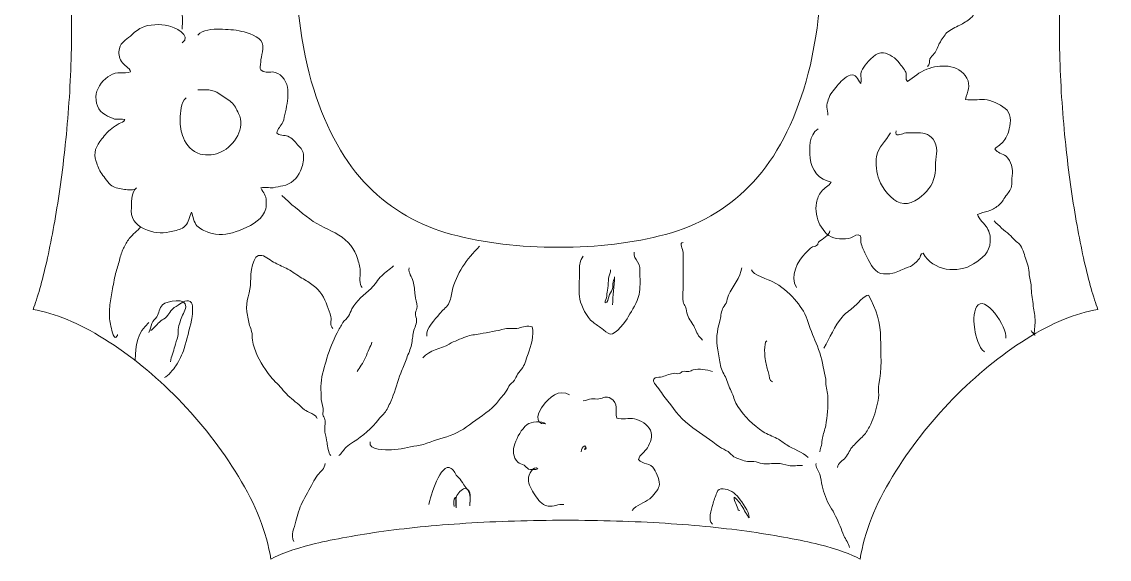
# Model space of a CAD drawing. Header units: millimetres. Extents: x 298.5 to 377.9, y -188.4 to -177.5.
# Drawn here: x 368.74 to 377.93, y -188.36 to -183.82 of the extents above; entities that cross this region are included whole.
import ezdxf

# ---------------------------------------------------------------- set-up
doc = ezdxf.new("R2010")
doc.units = ezdxf.units.MM
doc.header["$MEASUREMENT"] = 0
doc.layers.add('30', color=7, linetype='Continuous', lineweight=0)

msp = doc.modelspace()

# ---------------------------------------------------------------- linework, layer by layer
at = {"layer": '30', "color": 18, "lineweight": 13, "true_color": 0x000000}
for points, knots in [([(368.8367, -186.2503), (368.875, -186.1477), (368.9133, -186.0121), (368.9516, -185.8435), (368.9899, -185.675), (369.025, -185.4844), (369.0569, -185.2718), (369.0889, -185.0593), (369.1144, -184.8321), (369.1335, -184.5902), (369.1527, -184.3483), (369.1623, -184.1052), (369.1623, -183.8609), (369.1623, -183.553), (369.1261, -183.3173), (369.0537, -183.1536), (368.9814, -182.9899), (368.8771, -182.8811), (368.741, -182.8274), (368.8176, -182.803), (368.8835, -182.7468), (368.9388, -182.6588), (368.9942, -182.5709), (369.041, -182.4634), (369.0793, -182.3363), (369.1176, -182.2093), (369.1452, -182.0688), (369.1623, -181.9149), (369.1793, -181.7609), (369.1878, -181.6033), (369.1878, -181.4421), (369.1878, -181.0219), (369.1569, -180.6493), (369.0952, -180.3243), (369.0335, -179.9994), (368.9474, -179.766), (368.8367, -179.6243), (368.8367, -179.6243), (368.875, -179.6243), (368.875, -179.6243), (368.9942, -179.6243), (369.1261, -179.5877), (369.2708, -179.5144), (369.4155, -179.4411), (369.5601, -179.3446), (369.7048, -179.2249), (369.8495, -179.1051), (369.991, -178.9708), (370.1293, -178.8217), (370.2676, -178.6727), (370.391, -178.52), (370.4995, -178.3636), (370.608, -178.2073), (370.6974, -178.0546), (370.7676, -177.9055), (370.8378, -177.7565), (370.8772, -177.6258), (370.8857, -177.5134), (370.958, -177.5574), (371.0719, -177.6026), (371.2272, -177.649), (371.3825, -177.6954), (371.5676, -177.7394), (371.7825, -177.7809), (371.9974, -177.8225), (372.2368, -177.8554), (372.5006, -177.8799), (372.7644, -177.9043), (373.0432, -177.9165), (373.3368, -177.9165), (373.6304, -177.9165), (373.9091, -177.9043), (374.173, -177.8799), (374.4368, -177.8554), (374.6762, -177.8225), (374.8911, -177.7809), (375.106, -177.7394), (375.2911, -177.6954), (375.4464, -177.649), (375.6017, -177.6026), (375.7156, -177.5574), (375.7879, -177.5134), (375.7964, -177.6258), (375.8347, -177.7565), (375.9028, -177.9055), (375.9709, -178.0546), (376.0592, -178.2073), (376.1677, -178.3636), (376.2762, -178.52), (376.3996, -178.6727), (376.5379, -178.8217), (376.6762, -178.9708), (376.8177, -179.1051), (376.9624, -179.2249), (377.1071, -179.3446), (377.2518, -179.4411), (377.3964, -179.5144), (377.5411, -179.5877), (377.673, -179.6243), (377.7922, -179.6243), (377.7922, -179.6243), (377.8369, -179.6243), (377.8369, -179.6243), (377.7262, -179.766), (377.6401, -179.9994), (377.5784, -180.3243), (377.5167, -180.6493), (377.4858, -181.0219), (377.4858, -181.4421), (377.4858, -181.6033), (377.4943, -181.7609), (377.5113, -181.9149), (377.5284, -182.0688), (377.556, -182.2093), (377.5943, -182.3363), (377.6326, -182.4634), (377.6794, -182.5709), (377.7347, -182.6588), (377.7901, -182.7468), (377.856, -182.803), (377.9326, -182.8274), (377.7964, -182.8811), (377.6922, -182.9899), (377.6198, -183.1536), (377.5475, -183.3173), (377.5113, -183.553), (377.5113, -183.8609), (377.5113, -184.1052), (377.5209, -184.3483), (377.5401, -184.5902), (377.5592, -184.8321), (377.5847, -185.0593), (377.6167, -185.2718), (377.6486, -185.4844), (377.6837, -185.675), (377.722, -185.8435), (377.7603, -186.0121), (377.7986, -186.1477), (377.8369, -186.2503), (377.6496, -186.2797), (377.4475, -186.3627), (377.2305, -186.4996), (377.0135, -186.6364), (376.8071, -186.805), (376.6113, -187.0053), (376.4156, -187.2056), (376.2454, -187.4243), (376.1007, -187.6613), (375.956, -187.8983), (375.8645, -188.1316), (375.8262, -188.3613), (375.7539, -188.3173), (375.6379, -188.2758), (375.4783, -188.2367), (375.3187, -188.1976), (375.1294, -188.1622), (374.9102, -188.1304), (374.6911, -188.0986), (374.4475, -188.0742), (374.1794, -188.0571), (373.9113, -188.04), (373.6304, -188.0315), (373.3368, -188.0315), (373.0432, -188.0315), (372.7623, -188.04), (372.4942, -188.0571), (372.2261, -188.0742), (371.9815, -188.0986), (371.7602, -188.1304), (371.5389, -188.1622), (371.3495, -188.1976), (371.1921, -188.2367), (371.0346, -188.2758), (370.9197, -188.3173), (370.8474, -188.3613), (370.8091, -188.1316), (370.7176, -187.8983), (370.5729, -187.6613), (370.4282, -187.4243), (370.258, -187.2056), (370.0623, -187.0053), (369.8665, -186.805), (369.6591, -186.6364), (369.4399, -186.4996), (369.2208, -186.3627), (369.0197, -186.2797), (368.8367, -186.2503)], [0, 0, 0, 0, 1, 1, 1, 2, 2, 2, 3, 3, 3, 4, 4, 4, 5, 5, 5, 6, 6, 6, 7, 7, 7, 8, 8, 8, 9, 9, 9, 10, 10, 10, 11, 11, 11, 12, 12, 12, 13, 13, 13, 14, 14, 14, 15, 15, 15, 16, 16, 16, 17, 17, 17, 18, 18, 18, 19, 19, 19, 20, 20, 20, 21, 21, 21, 22, 22, 22, 23, 23, 23, 24, 24, 24, 25, 25, 25, 26, 26, 26, 27, 27, 27, 28, 28, 28, 29, 29, 29, 30, 30, 30, 31, 31, 31, 32, 32, 32, 33, 33, 33, 34, 34, 34, 35, 35, 35, 36, 36, 36, 37, 37, 37, 38, 38, 38, 39, 39, 39, 40, 40, 40, 41, 41, 41, 42, 42, 42, 43, 43, 43, 44, 44, 44, 45, 45, 45, 46, 46, 46, 47, 47, 47, 48, 48, 48, 49, 49, 49, 50, 50, 50, 51, 51, 51, 52, 52, 52, 53, 53, 53, 54, 54, 54, 55, 55, 55, 56, 56, 56, 57, 57, 57, 58, 58, 58, 59, 59, 59, 60, 60, 60, 61, 61, 61, 62, 62, 62, 62]), ([(370.097, -183.8799), (370.097, -183.8434), (370.1049, -183.7997), (370.0978, -183.7642), (370.0917, -183.7343), (370.0728, -183.7071), (370.0639, -183.6778), (370.0433, -183.6092), (370.0339, -183.5311), (370.0068, -183.4667), (369.9771, -183.396), (369.9191, -183.3245), (369.8572, -183.2777), (369.8288, -183.2563), (369.6425, -183.1504), (369.6836, -183.1192)], [0, 0, 0, 0, 1, 1, 1, 2, 2, 2, 3, 3, 3, 4, 4, 4, 5, 5, 5, 5]), ([(376.3974, -184.1941), (376.4212, -184.1748), (376.4069, -184.1569), (376.4167, -184.1316), (376.4241, -184.1123), (376.4418, -184.1022), (376.4538, -184.0864), (376.4743, -184.0597), (376.4822, -184.0246), (376.4998, -183.996), (376.5166, -183.9689), (376.5387, -183.9289), (376.561, -183.9089), (376.5922, -183.8809), (376.6347, -183.8625), (376.6702, -183.8454), (376.6969, -183.8326), (376.7369, -183.8065), (376.7599, -183.7875), (376.8007, -183.7537), (376.7855, -183.7247), (376.7933, -183.6806), (376.7988, -183.6496), (376.8112, -183.632), (376.8107, -183.5987), (376.8101, -183.5602), (376.8108, -183.5216), (376.8108, -183.483)], [0, 0, 0, 0, 1, 1, 1, 2, 2, 2, 3, 3, 3, 4, 4, 4, 5, 5, 5, 6, 6, 6, 7, 7, 7, 8, 8, 8, 9, 9, 9, 9]), ([(370.2293, -183.9295), (370.266, -183.8812), (370.3573, -183.8796), (370.4148, -183.8799), (370.4798, -183.8802), (370.5383, -183.8839), (370.6007, -183.8979), (370.6486, -183.9086), (370.7517, -183.9438), (370.7725, -183.9949), (370.7826, -184.0199), (370.7779, -184.0693), (370.7713, -184.0948), (370.7632, -184.126), (370.7604, -184.1451), (370.7589, -184.178), (370.7577, -184.2074), (370.7448, -184.2187), (370.7828, -184.2366), (370.8158, -184.2522), (370.8498, -184.2347), (370.8831, -184.2445), (370.943, -184.2622), (370.9882, -184.3323), (370.9903, -184.3921), (370.9926, -184.4599), (370.986, -184.5139), (370.9693, -184.5781), (370.9617, -184.6076), (370.9595, -184.6391), (370.9474, -184.6654), (370.9326, -184.6973), (370.9033, -184.7208), (370.8957, -184.7575), (370.9146, -184.7814), (370.9621, -184.7731), (370.9899, -184.785), (371.0293, -184.8019), (371.0447, -184.8256), (371.0726, -184.8561), (371.1047, -184.8912), (371.1216, -184.9052), (371.1225, -184.9548), (371.1233, -184.9999), (371.1159, -185.0356), (371.0976, -185.0774), (371.0705, -185.139), (371.0156, -185.1915), (370.9484, -185.2034), (370.9213, -185.2082), (370.8933, -185.2163), (370.8659, -185.22), (370.8325, -185.2244), (370.7948, -185.2103), (370.7625, -185.221), (370.7872, -185.2683), (370.8064, -185.2815), (370.8079, -185.3347), (370.8092, -185.3795), (370.8032, -185.4174), (370.7761, -185.4549), (370.7276, -185.5221), (370.6285, -185.5655), (370.5523, -185.591), (370.4724, -185.6177), (370.4021, -185.6284), (370.3196, -185.5978), (370.2877, -185.586), (370.2445, -185.5684), (370.2222, -185.5424), (370.196, -185.5117), (370.1871, -185.462), (370.176, -185.4261), (370.158, -185.4641), (370.1517, -185.5125), (370.1224, -185.543), (370.0917, -185.5749), (370.0579, -185.5768), (370.018, -185.5872), (369.9454, -185.6061), (369.874, -185.6069), (369.803, -185.579), (369.7248, -185.5481), (369.6657, -185.5026), (369.6671, -185.4142), (369.6678, -185.3685), (369.6647, -185.2429), (369.7108, -185.2219), (369.6909, -185.246), (369.6373, -185.2395), (369.6091, -185.2345), (369.5764, -185.2286), (369.5283, -185.2237), (369.5017, -185.2044), (369.4711, -185.1821), (369.4408, -185.1334), (369.4182, -185.1032), (369.3939, -185.0709), (369.3837, -185.0348), (369.3692, -184.9975), (369.342, -184.9272), (369.3705, -184.8629), (369.4186, -184.8068), (369.4485, -184.772), (369.4638, -184.745), (369.5013, -184.7197), (369.5236, -184.7046), (369.5401, -184.6905), (369.564, -184.6773), (369.583, -184.6669), (369.6015, -184.6658), (369.6127, -184.6435), (369.5854, -184.6333), (369.5542, -184.6466), (369.5258, -184.6393), (369.5019, -184.6332), (369.4705, -184.6156), (369.448, -184.6042), (369.3834, -184.5715), (369.3584, -184.4956), (369.3708, -184.4256), (369.3815, -184.3655), (369.4352, -184.3022), (369.487, -184.2698), (369.546, -184.2328), (369.601, -184.2587), (369.6615, -184.2412), (369.6513, -184.2019), (369.6039, -184.1874), (369.5836, -184.1534), (369.5617, -184.1167), (369.5573, -184.0814), (369.5671, -184.0416), (369.5814, -183.9841), (369.6182, -183.9771), (369.6594, -183.9376), (369.688, -183.9101), (369.7177, -183.8855), (369.7534, -183.8671), (369.8136, -183.8361), (369.9147, -183.836), (369.9804, -183.8501), (370.0253, -183.8598), (370.1852, -183.9315), (370.097, -183.9957)], [0, 0, 0, 0, 1, 1, 1, 2, 2, 2, 3, 3, 3, 4, 4, 4, 5, 5, 5, 6, 6, 6, 7, 7, 7, 8, 8, 8, 9, 9, 9, 10, 10, 10, 11, 11, 11, 12, 12, 12, 13, 13, 13, 14, 14, 14, 15, 15, 15, 16, 16, 16, 17, 17, 17, 18, 18, 18, 19, 19, 19, 20, 20, 20, 21, 21, 21, 22, 22, 22, 23, 23, 23, 24, 24, 24, 25, 25, 25, 26, 26, 26, 27, 27, 27, 28, 28, 28, 29, 29, 29, 30, 30, 30, 31, 31, 31, 32, 32, 32, 33, 33, 33, 34, 34, 34, 35, 35, 35, 36, 36, 36, 37, 37, 37, 38, 38, 38, 39, 39, 39, 40, 40, 40, 41, 41, 41, 42, 42, 42, 43, 43, 43, 44, 44, 44, 45, 45, 45, 46, 46, 46, 47, 47, 47, 48, 48, 48, 48]), ([(375.4713, -184.7233), (375.3901, -184.7769), (375.4, -184.8836), (375.4048, -184.9713), (375.4101, -185.0686), (375.485, -185.1543), (375.5824, -185.1726), (375.5617, -185.2046), (375.523, -185.2216), (375.5, -185.2524), (375.4769, -185.2834), (375.4662, -185.3095), (375.4585, -185.348), (375.4467, -185.4073), (375.4586, -185.4834), (375.4875, -185.5336), (375.5197, -185.5896), (375.5582, -185.642), (375.6282, -185.6499), (375.657, -185.6531), (375.7, -185.6538), (375.7282, -185.6499), (375.7539, -185.6463), (375.7879, -185.6151), (375.8111, -185.6181), (375.8456, -185.6227), (375.8309, -185.6573), (375.8343, -185.6815), (375.8393, -185.7174), (375.8561, -185.7497), (375.8723, -185.7815), (375.9009, -185.838), (375.9341, -185.9237), (376.0001, -185.944), (376.0303, -185.9533), (376.0725, -185.9494), (376.1033, -185.9432), (376.1441, -185.935), (376.1737, -185.9134), (376.2118, -185.9005), (376.2457, -185.889), (376.2618, -185.884), (376.29, -185.8582), (376.3057, -185.8439), (376.3157, -185.8369), (376.3275, -185.8194), (376.3383, -185.8033), (376.3342, -185.7773), (376.3602, -185.7742), (376.4414, -185.9251), (376.6537, -185.9482), (376.7866, -185.8643), (376.8607, -185.8174), (376.922, -185.7677), (376.9267, -185.6741), (376.9287, -185.6329), (376.9211, -185.597), (376.9004, -185.5604), (376.8805, -185.525), (376.8282, -185.4853), (376.8203, -185.446), (376.8464, -185.4317), (376.8815, -185.4285), (376.91, -185.418), (376.9432, -185.4057), (376.9648, -185.3925), (376.993, -185.3722), (377.0265, -185.3482), (377.0336, -185.3238), (377.0588, -185.2892), (377.0777, -185.2633), (377.0999, -185.2421), (377.1071, -185.2097), (377.1137, -185.1803), (377.1066, -185.1497), (377.1125, -185.1201), (377.1193, -185.0857), (377.1175, -185.0697), (377.1065, -185.0306), (377.0983, -185.0015), (377.0832, -184.9749), (377.06, -184.9544), (377.0311, -184.9288), (376.9851, -184.9259), (376.9642, -184.8927), (376.9929, -184.8676), (377.0178, -184.8545), (377.0421, -184.8229), (377.0663, -184.7915), (377.0796, -184.7621), (377.0881, -184.7228), (377.102, -184.6593), (377.1051, -184.5892), (377.0527, -184.549), (377.0044, -184.512), (376.9378, -184.479), (376.877, -184.4748), (376.8255, -184.4713), (376.767, -184.485), (376.7173, -184.4736), (376.7347, -184.4075), (376.764, -184.3583), (376.7284, -184.2925), (376.6971, -184.2345), (376.635, -184.2007), (376.5698, -184.1935), (376.5063, -184.1865), (376.4482, -184.197), (376.3897, -184.2183), (376.3246, -184.2419), (376.2836, -184.2857), (376.2271, -184.3209), (376.2047, -184.3015), (376.2224, -184.2679), (376.2126, -184.2428), (376.2028, -184.2179), (376.1725, -184.1873), (376.1575, -184.1643), (376.1331, -184.127), (376.0695, -184.0873), (376.0239, -184.0788), (375.9653, -184.0679), (375.8997, -184.1432), (375.8695, -184.1844), (375.8521, -184.208), (375.838, -184.2247), (375.8343, -184.2534), (375.8308, -184.2811), (375.842, -184.3116), (375.8318, -184.3379), (375.8074, -184.3026), (375.7899, -184.2548), (375.7427, -184.2684), (375.7037, -184.2797), (375.6563, -184.3287), (375.633, -184.3591), (375.6024, -184.3991), (375.5726, -184.4245), (375.5578, -184.4757), (375.5525, -184.4941), (375.5439, -184.5182), (375.5449, -184.5377), (375.5461, -184.5626), (375.5579, -184.5815), (375.554, -184.6075)], [0, 0, 0, 0, 1, 1, 1, 2, 2, 2, 3, 3, 3, 4, 4, 4, 5, 5, 5, 6, 6, 6, 7, 7, 7, 8, 8, 8, 9, 9, 9, 10, 10, 10, 11, 11, 11, 12, 12, 12, 13, 13, 13, 14, 14, 14, 15, 15, 15, 16, 16, 16, 17, 17, 17, 18, 18, 18, 19, 19, 19, 20, 20, 20, 21, 21, 21, 22, 22, 22, 23, 23, 23, 24, 24, 24, 25, 25, 25, 26, 26, 26, 27, 27, 27, 28, 28, 28, 29, 29, 29, 30, 30, 30, 31, 31, 31, 32, 32, 32, 33, 33, 33, 34, 34, 34, 35, 35, 35, 36, 36, 36, 37, 37, 37, 38, 38, 38, 39, 39, 39, 40, 40, 40, 41, 41, 41, 42, 42, 42, 43, 43, 43, 44, 44, 44, 45, 45, 45, 46, 46, 46, 47, 47, 47, 48, 48, 48, 48]), ([(370.13, -184.4587), (370.0851, -184.503), (370.0805, -184.5819), (370.0804, -184.6406), (370.0804, -184.6993), (370.0834, -184.7451), (370.1067, -184.7991), (370.1334, -184.8609), (370.1804, -184.9165), (370.2495, -184.9349), (370.3051, -184.9497), (370.3779, -184.9424), (370.4277, -184.9175), (370.5379, -184.8624), (370.6389, -184.7134), (370.5728, -184.5918), (370.5539, -184.5571), (370.5422, -184.5194), (370.5107, -184.4955), (370.4792, -184.4716), (370.4433, -184.4476), (370.4103, -184.4248), (370.3522, -184.3847), (370.2976, -184.3925), (370.2293, -184.3925)], [0, 0, 0, 0, 1, 1, 1, 2, 2, 2, 3, 3, 3, 4, 4, 4, 5, 5, 5, 6, 6, 6, 7, 7, 7, 8, 8, 8, 8]), ([(376.0832, -184.7563), (376.0465, -184.8236), (375.98, -184.8756), (375.9665, -184.9548), (375.9562, -185.0155), (375.968, -185.0974), (375.9877, -185.1541), (376.0118, -185.2235), (376.0941, -185.3261), (376.165, -185.3483), (376.2501, -185.3749), (376.3349, -185.3079), (376.3892, -185.251), (376.4467, -185.1909), (376.4642, -185.1177), (376.4635, -185.0378), (376.4628, -184.9601), (376.4933, -184.9036), (376.4557, -184.8302), (376.4257, -184.7718), (376.3759, -184.7559), (376.3147, -184.7563), (376.277, -184.7566), (376.2343, -184.7503), (376.1981, -184.76), (376.1773, -184.7656), (376.1142, -184.7957), (376.1328, -184.7398)], [0, 0, 0, 0, 1, 1, 1, 2, 2, 2, 3, 3, 3, 4, 4, 4, 5, 5, 5, 6, 6, 6, 7, 7, 7, 8, 8, 8, 9, 9, 9, 9]), ([(371.6183, -186.0627), (371.5887, -186.0401), (371.6013, -185.9663), (371.6017, -185.9341), (371.6022, -185.896), (371.5917, -185.864), (371.5816, -185.8275), (371.556, -185.7361), (371.4997, -185.6681), (371.4199, -185.6199), (371.3397, -185.5715), (371.2508, -185.5417), (371.1755, -185.4844), (371.095, -185.4231), (371.0123, -185.3562), (370.9403, -185.2855)], [0, 0, 0, 0, 1, 1, 1, 2, 2, 2, 3, 3, 3, 4, 4, 4, 5, 5, 5, 5]), ([(369.7497, -185.5501), (369.7159, -185.5852), (369.6808, -185.6121), (369.6501, -185.6497), (369.6284, -185.6763), (369.6158, -185.7029), (369.6009, -185.732), (369.5857, -185.7614), (369.5755, -185.7973), (369.5673, -185.8312), (369.5581, -185.8691), (369.5435, -185.9078), (369.5343, -185.9466), (369.5231, -185.9933), (369.514, -186.0446), (369.5053, -186.0922), (369.4972, -186.1363), (369.4884, -186.1837), (369.4847, -186.2276), (369.4813, -186.2686), (369.4786, -186.321), (369.4888, -186.3604), (369.4976, -186.3942), (369.5017, -186.465), (369.5306, -186.4872), (369.5424, -186.482), (369.5496, -186.4724), (369.5513, -186.4596)], [0, 0, 0, 0, 1, 1, 1, 2, 2, 2, 3, 3, 3, 4, 4, 4, 5, 5, 5, 6, 6, 6, 7, 7, 7, 8, 8, 8, 9, 9, 9, 9]), ([(376.9596, -185.5005), (377.0012, -185.5421), (377.0426, -185.5808), (377.0881, -185.6162), (377.1054, -185.6296), (377.1216, -185.6509), (377.1379, -185.6663), (377.1485, -185.6764), (377.1653, -185.6868), (377.1754, -185.6981), (377.1985, -185.7236), (377.2126, -185.7808), (377.2242, -185.8143), (377.2412, -185.8635), (377.2553, -185.9037), (377.2571, -185.9552), (377.2584, -185.9968), (377.2744, -186.0295), (377.2738, -186.0724), (377.273, -186.1249), (377.2863, -186.169), (377.2903, -186.2204), (377.2939, -186.2662), (377.3071, -186.3027), (377.3068, -186.3507), (377.3066, -186.3824), (377.2927, -186.4452), (377.3031, -186.4703), (377.298, -186.453), (377.2782, -186.4463), (377.2738, -186.4265)], [0, 0, 0, 0, 1, 1, 1, 2, 2, 2, 3, 3, 3, 4, 4, 4, 5, 5, 5, 6, 6, 6, 7, 7, 7, 8, 8, 8, 9, 9, 9, 10, 10, 10, 10]), ([(375.2894, -186.0627), (375.2298, -185.9693), (375.2983, -185.839), (375.3639, -185.7734), (375.3846, -185.7527), (375.4007, -185.7344), (375.4258, -185.7191), (375.4426, -185.7179), (375.4569, -185.7113), (375.4685, -185.6994), (375.4697, -185.6895), (375.474, -185.6817), (375.4813, -185.6757), (375.5052, -185.6531), (375.5718, -185.6217), (375.5705, -185.5832)], [0, 0, 0, 0, 1, 1, 1, 2, 2, 2, 3, 3, 3, 4, 4, 4, 5, 5, 5, 5]), ([(372.164, -186.4761), (372.1538, -186.4092), (372.237, -186.3338), (372.2729, -186.286), (372.2954, -186.256), (372.3272, -186.2361), (372.3465, -186.2034), (372.3674, -186.1681), (372.3699, -186.1329), (372.3786, -186.0953), (372.4139, -185.9434), (372.5015, -185.8244), (372.6105, -185.7155)], [0, 0, 0, 0, 1, 1, 1, 2, 2, 2, 3, 3, 3, 4, 4, 4, 4]), ([(374.4957, -186.5092), (374.4566, -186.4712), (374.4464, -186.4497), (374.4283, -186.4023), (374.4138, -186.3644), (374.38, -186.3344), (374.3671, -186.2951), (374.3595, -186.2719), (374.3613, -186.2502), (374.3514, -186.2272), (374.3451, -186.2124), (374.3353, -186.2014), (374.3315, -186.1854), (374.324, -186.1533), (374.3303, -186.113), (374.3303, -186.0796), (374.3303, -186.0081), (374.3303, -185.9366), (374.3303, -185.8651), (374.3303, -185.8321), (374.3328, -185.7981), (374.3307, -185.7651), (374.3293, -185.7433), (374.295, -185.6833), (374.3303, -185.6824)], [0, 0, 0, 0, 1, 1, 1, 2, 2, 2, 3, 3, 3, 4, 4, 4, 5, 5, 5, 6, 6, 6, 7, 7, 7, 8, 8, 8, 8]), ([(371.3703, -186.41), (371.3394, -186.3828), (371.3607, -186.3452), (371.3546, -186.3108), (371.3488, -186.2783), (371.3333, -186.2467), (371.3227, -186.2184), (371.2982, -186.1532), (371.2632, -186.0873), (371.2049, -186.0462), (371.1726, -186.0235), (371.1446, -186.0027), (371.1093, -185.9841), (371.0671, -185.9619), (371.0341, -185.9292), (370.9899, -185.9075), (370.9543, -185.89), (370.9181, -185.8737), (370.8824, -185.856), (370.8466, -185.8382), (370.8084, -185.8029), (370.7713, -185.7921), (370.6873, -185.7675), (370.6751, -185.9556), (370.6757, -186.0131), (370.6767, -186.1003), (370.6282, -186.1818), (370.6441, -186.2694), (370.6509, -186.3072), (370.6567, -186.3487), (370.6673, -186.3851), (370.672, -186.4013), (370.6797, -186.418), (370.6842, -186.4342), (370.6914, -186.4605), (370.6875, -186.4832), (370.6914, -186.5097), (370.7045, -186.5989), (370.7503, -186.6841), (370.8002, -186.7572), (370.8323, -186.8043), (370.8571, -186.8355), (370.899, -186.8744), (370.9379, -186.9106), (370.965, -186.9562), (371.0058, -186.9901), (371.0482, -187.0254), (371.09, -187.0599), (371.1305, -187.0967), (371.1541, -187.1181), (371.2338, -187.14), (371.238, -187.1707)], [0, 0, 0, 0, 1, 1, 1, 2, 2, 2, 3, 3, 3, 4, 4, 4, 5, 5, 5, 6, 6, 6, 7, 7, 7, 8, 8, 8, 9, 9, 9, 10, 10, 10, 11, 11, 11, 12, 12, 12, 13, 13, 13, 14, 14, 14, 15, 15, 15, 16, 16, 16, 17, 17, 17, 17]), ([(373.4869, -185.7981), (373.4603, -185.8429), (373.4533, -185.8636), (373.4539, -185.9147), (373.4542, -185.9393), (373.4539, -185.9638), (373.4539, -185.9883), (373.4539, -186.0444), (373.4459, -186.1066), (373.4576, -186.1611), (373.4721, -186.2286), (373.5143, -186.3115), (373.5696, -186.3575), (373.5918, -186.376), (373.6201, -186.3929), (373.644, -186.4102), (373.6588, -186.4209), (373.696, -186.4554), (373.713, -186.4577), (373.762, -186.4642), (373.8494, -186.3452), (373.8677, -186.3108), (373.9013, -186.2477), (373.9419, -186.1967), (373.9584, -186.122), (373.9708, -186.0654), (373.966, -186.0065), (373.9664, -185.9478), (373.9667, -185.9094), (373.9676, -185.8808), (373.9463, -185.8478), (373.9254, -185.8156), (373.9166, -185.8048), (373.9169, -185.7651)], [0, 0, 0, 0, 1, 1, 1, 2, 2, 2, 3, 3, 3, 4, 4, 4, 5, 5, 5, 6, 6, 6, 7, 7, 7, 8, 8, 8, 9, 9, 9, 10, 10, 10, 11, 11, 11, 11]), ([(371.3537, -187.4849), (371.3318, -187.4678), (371.3262, -187.4029), (371.322, -187.3767), (371.317, -187.3451), (371.3091, -187.3183), (371.3033, -187.2873), (371.2967, -187.2524), (371.3106, -187.2138), (371.3027, -187.179), (371.2994, -187.1642), (371.2893, -187.1529), (371.2867, -187.1376), (371.284, -187.1215), (371.2912, -187.1041), (371.2884, -187.088), (371.2816, -187.0487), (371.2709, -187.0247), (371.2711, -186.9819), (371.2713, -186.9456), (371.268, -186.9082), (371.2707, -186.8721), (371.2757, -186.8042), (371.302, -186.7278), (371.3207, -186.6617), (371.3423, -186.5854), (371.3708, -186.5168), (371.4075, -186.4467), (371.422, -186.4189), (371.4391, -186.3866), (371.4562, -186.3603), (371.4695, -186.3399), (371.4899, -186.3274), (371.5034, -186.3071), (371.516, -186.2881), (371.5206, -186.2644), (371.5311, -186.2442), (371.568, -186.1733), (371.6378, -186.1262), (371.6932, -186.0716), (371.7266, -186.0387), (371.7499, -185.9971), (371.7837, -185.9636), (371.8151, -185.9324), (371.8517, -185.91), (371.8829, -185.8808)], [0, 0, 0, 0, 1, 1, 1, 2, 2, 2, 3, 3, 3, 4, 4, 4, 5, 5, 5, 6, 6, 6, 7, 7, 7, 8, 8, 8, 9, 9, 9, 10, 10, 10, 11, 11, 11, 12, 12, 12, 13, 13, 13, 14, 14, 14, 15, 15, 15, 15]), ([(371.4199, -187.4849), (371.4442, -187.4661), (371.4602, -187.4365), (371.4819, -187.4146), (371.5022, -187.3942), (371.5195, -187.3852), (371.5438, -187.3697), (371.6216, -187.3198), (371.7016, -187.252), (371.7579, -187.1781), (371.7784, -187.1513), (371.8045, -187.1332), (371.8212, -187.1049), (371.8401, -187.0729), (371.8566, -187.0359), (371.8705, -187.0016), (371.899, -186.9309), (371.9179, -186.8576), (371.9441, -186.7866), (371.959, -186.7461), (371.9777, -186.7163), (371.9899, -186.6746), (372.0015, -186.6354), (372.0214, -186.6024), (372.0317, -186.5629), (372.0416, -186.5246), (372.0434, -186.4892), (372.0496, -186.4513), (372.0552, -186.4174), (372.0753, -186.3777), (372.0786, -186.3443), (372.0811, -186.319), (372.0639, -186.302), (372.0676, -186.2768), (372.0711, -186.2528), (372.0839, -186.2526), (372.0826, -186.2244), (372.081, -186.1913), (372.066, -186.163), (372.0648, -186.1288), (372.0635, -186.0899), (372.0573, -186.0502), (372.0487, -186.0127), (372.0387, -185.9694), (372.0074, -185.9459), (372.0152, -185.8974)], [0, 0, 0, 0, 1, 1, 1, 2, 2, 2, 3, 3, 3, 4, 4, 4, 5, 5, 5, 6, 6, 6, 7, 7, 7, 8, 8, 8, 9, 9, 9, 10, 10, 10, 11, 11, 11, 12, 12, 12, 13, 13, 13, 14, 14, 14, 15, 15, 15, 15]), ([(373.7184, -185.9139), (373.7189, -185.9401), (373.7049, -185.9589), (373.701, -185.9837), (373.6964, -186.0127), (373.7004, -186.0398), (373.6936, -186.0691), (373.6883, -186.0924), (373.6884, -186.1119), (373.6859, -186.1357), (373.6838, -186.1556), (373.668, -186.1753), (373.6708, -186.1945), (373.6996, -186.189), (373.6958, -186.164), (373.7019, -186.1411), (373.7098, -186.1117), (373.7219, -186.1052), (373.7322, -186.0793), (373.7399, -186.06), (373.7345, -186.0374), (373.7386, -186.017), (373.7418, -186.0009), (373.7518, -185.9896), (373.7519, -185.9722), (373.7493, -186.0539), (373.736, -186.1304), (373.735, -186.2115)], [0, 0, 0, 0, 1, 1, 1, 2, 2, 2, 3, 3, 3, 4, 4, 4, 5, 5, 5, 6, 6, 6, 7, 7, 7, 8, 8, 8, 9, 9, 9, 9]), ([(375.3886, -187.5014), (375.3396, -187.4545), (375.261, -187.4308), (375.2063, -187.3943), (375.1777, -187.3753), (375.1565, -187.3563), (375.124, -187.3401), (375.0857, -187.3211), (375.0442, -187.3063), (375.0083, -187.2827), (374.9237, -187.227), (374.8505, -187.1533), (374.7925, -187.0705), (374.7665, -187.0334), (374.7627, -186.9937), (374.7437, -186.9553), (374.7247, -186.9167), (374.7109, -186.8747), (374.6941, -186.8331), (374.6795, -186.7968), (374.6522, -186.763), (374.6459, -186.7242), (374.6387, -186.6797), (374.6343, -186.6357), (374.6243, -186.5914), (374.6049, -186.5052), (374.618, -186.4338), (374.6404, -186.3475), (374.6491, -186.3141), (374.6523, -186.2758), (374.6638, -186.2446), (374.6701, -186.2275), (374.6874, -186.2139), (374.6945, -186.1959), (374.703, -186.1746), (374.7052, -186.1499), (374.7148, -186.128), (374.7465, -186.056), (374.8166, -185.9778), (374.8264, -185.8974)], [0, 0, 0, 0, 1, 1, 1, 2, 2, 2, 3, 3, 3, 4, 4, 4, 5, 5, 5, 6, 6, 6, 7, 7, 7, 8, 8, 8, 9, 9, 9, 10, 10, 10, 11, 11, 11, 12, 12, 12, 13, 13, 13, 13]), ([(375.4878, -187.4518), (375.4855, -187.4276), (375.4955, -187.4217), (375.5008, -187.3985), (375.5058, -187.3767), (375.5027, -187.357), (375.508, -187.3356), (375.5165, -187.3013), (375.5286, -187.2665), (375.5359, -187.2306), (375.5517, -187.1521), (375.5574, -187.0746), (375.5544, -186.9928), (375.5528, -186.9489), (375.5363, -186.911), (375.5373, -186.866), (375.5381, -186.8269), (375.5267, -186.7989), (375.5204, -186.7609), (375.5085, -186.6885), (375.4845, -186.6018), (375.455, -186.534), (375.4268, -186.4695), (375.4015, -186.4023), (375.3804, -186.3354), (375.3584, -186.266), (375.3186, -186.2176), (375.272, -186.1616), (375.2248, -186.1048), (375.1572, -186.0504), (375.0901, -186.0159), (375.0592, -186.0001), (374.9127, -185.9525), (374.9091, -185.9139)], [0, 0, 0, 0, 1, 1, 1, 2, 2, 2, 3, 3, 3, 4, 4, 4, 5, 5, 5, 6, 6, 6, 7, 7, 7, 8, 8, 8, 9, 9, 9, 10, 10, 10, 11, 11, 11, 11]), ([(375.5209, -186.5753), (375.5699, -186.4902), (375.6119, -186.3898), (375.6739, -186.3141), (375.7001, -186.282), (375.7368, -186.2583), (375.769, -186.2326), (375.7943, -186.2125), (375.8677, -186.1251), (375.8975, -186.1298), (375.963, -186.2391), (376.0004, -186.3673), (376.0005, -186.4927), (376.0006, -186.6207), (376.0133, -186.7585), (375.9854, -186.8808), (375.9789, -186.909), (375.9836, -186.9428), (375.9839, -186.9718), (375.9842, -187.0066), (375.9756, -187.0308), (375.969, -187.0632), (375.9553, -187.1294), (375.9362, -187.1809), (375.9053, -187.2405), (375.8867, -187.2763), (375.8733, -187.2983), (375.8434, -187.3277), (375.8185, -187.3522), (375.7936, -187.3769), (375.769, -187.4018), (375.738, -187.4332), (375.7294, -187.4686), (375.7037, -187.5018), (375.6829, -187.5285), (375.6381, -187.5464), (375.6367, -187.5841)], [0, 0, 0, 0, 1, 1, 1, 2, 2, 2, 3, 3, 3, 4, 4, 4, 5, 5, 5, 6, 6, 6, 7, 7, 7, 8, 8, 8, 9, 9, 9, 10, 10, 10, 11, 11, 11, 12, 12, 12, 12]), ([(376.8769, -186.6084), (376.8261, -186.5703), (376.8073, -186.4756), (376.7957, -186.4183), (376.7857, -186.3688), (376.7839, -186.2731), (376.8096, -186.2278), (376.8781, -186.1066), (377.072, -186.4032), (377.0588, -186.4927)], [0, 0, 0, 0, 1, 1, 1, 2, 2, 2, 3, 3, 3, 3]), ([(369.8158, -186.4431), (369.8308, -186.419), (369.8298, -186.3935), (369.84, -186.3685), (369.8503, -186.3435), (369.8688, -186.3319), (369.8828, -186.3108), (369.903, -186.2805), (369.9028, -186.2379), (369.9304, -186.2107), (369.9687, -186.1731), (370.1375, -186.1478), (370.1266, -186.2277), (370.1216, -186.265), (370.0944, -186.3033), (370.0841, -186.3402), (370.0786, -186.3598), (370.0693, -186.3817), (370.0653, -186.4011), (370.06, -186.4264), (370.067, -186.4512), (370.0602, -186.477), (370.0528, -186.5052), (370.0414, -186.5367), (370.0349, -186.5616), (370.0242, -186.6025), (370.0036, -186.65), (369.9977, -186.6911)], [0, 0, 0, 0, 1, 1, 1, 2, 2, 2, 3, 3, 3, 4, 4, 4, 5, 5, 5, 6, 6, 6, 7, 7, 7, 8, 8, 8, 9, 9, 9, 9]), ([(369.8324, -186.4265), (369.8648, -186.4033), (369.8851, -186.3705), (369.9154, -186.3467), (369.9318, -186.3338), (369.949, -186.327), (369.9651, -186.3111), (369.9815, -186.2949), (369.9884, -186.2778), (370.0014, -186.2608), (370.0188, -186.238), (370.0393, -186.2273), (370.063, -186.2121), (370.0913, -186.1939), (370.1479, -186.1493), (370.1771, -186.1934), (370.1928, -186.2171), (370.1827, -186.3109), (370.176, -186.3402), (370.1575, -186.4207), (370.1369, -186.4994), (370.1134, -186.579), (370.0981, -186.6313), (370.0735, -186.679), (370.0437, -186.725), (370.0257, -186.7528), (369.9754, -186.8154), (369.9481, -186.8234)], [0, 0, 0, 0, 1, 1, 1, 2, 2, 2, 3, 3, 3, 4, 4, 4, 5, 5, 5, 6, 6, 6, 7, 7, 7, 8, 8, 8, 9, 9, 9, 9]), ([(372.1309, -186.658), (372.1817, -186.5917), (372.2861, -186.582), (372.3542, -186.5422), (372.3994, -186.5159), (372.4475, -186.5001), (372.4955, -186.4799), (372.5364, -186.4627), (372.5723, -186.4637), (372.6142, -186.4559), (372.6841, -186.443), (372.7579, -186.4312), (372.8251, -186.4137), (372.8632, -186.4037), (372.9032, -186.4164), (372.9412, -186.4063), (372.9779, -186.3965), (373.0151, -186.3838), (373.0553, -186.3951), (373.0756, -186.4675), (373.0435, -186.5571), (373.0202, -186.6246), (373.0074, -186.6619), (372.9952, -186.707), (372.9755, -186.7398), (372.9636, -186.7598), (372.9461, -186.7786), (372.9321, -186.7972), (372.9195, -186.8139), (372.9162, -186.8332), (372.9052, -186.8482), (372.8911, -186.8674), (372.8706, -186.8783), (372.8581, -186.8992), (372.8437, -186.9231), (372.8376, -186.9437), (372.8172, -186.9646), (372.7889, -186.9936), (372.7705, -187.0257), (372.7431, -187.055), (372.6777, -187.1249), (372.5959, -187.1685), (372.5251, -187.2239), (372.4588, -187.2756), (372.3847, -187.3142), (372.3032, -187.334), (372.2285, -187.3521), (372.1578, -187.3917), (372.0814, -187.4022), (372.0083, -187.4122), (371.9425, -187.435), (371.8664, -187.4352), (371.8192, -187.4354), (371.6693, -187.4416), (371.6845, -187.3691)], [0, 0, 0, 0, 1, 1, 1, 2, 2, 2, 3, 3, 3, 4, 4, 4, 5, 5, 5, 6, 6, 6, 7, 7, 7, 8, 8, 8, 9, 9, 9, 10, 10, 10, 11, 11, 11, 12, 12, 12, 13, 13, 13, 14, 14, 14, 15, 15, 15, 16, 16, 16, 17, 17, 17, 18, 18, 18, 18]), ([(371.701, -186.5257), (371.6983, -186.546), (371.6839, -186.5639), (371.6762, -186.5826), (371.6659, -186.6077), (371.6582, -186.6319), (371.6453, -186.656), (371.6336, -186.6778), (371.6226, -186.6998), (371.6111, -186.7214), (371.6014, -186.7396), (371.583, -186.7546), (371.577, -186.7738)], [0, 0, 0, 0, 1, 1, 1, 2, 2, 2, 3, 3, 3, 4, 4, 4, 4]), ([(375.0372, -186.5133), (375.0093, -186.5346), (375.0213, -186.6517), (375.0276, -186.6836), (375.0345, -186.7187), (375.0418, -186.7521), (375.053, -186.7862), (375.0612, -186.811), (375.0545, -186.8535), (375.0868, -186.8606)], [0, 0, 0, 0, 1, 1, 1, 2, 2, 2, 3, 3, 3, 3]), ([(374.5783, -186.7738), (374.5278, -186.758), (374.4686, -186.748), (374.4163, -186.7609), (374.4046, -186.7638), (374.3974, -186.7723), (374.3803, -186.7742), (374.364, -186.776), (374.3452, -186.7691), (374.3294, -186.7729), (374.3145, -186.7766), (374.3131, -186.7876), (374.2981, -186.7912), (374.2821, -186.795), (374.2639, -186.7867), (374.2476, -186.7895), (374.2111, -186.7958), (374.1761, -186.8138), (374.1402, -186.8218), (374.1205, -186.8262), (374.0965, -186.8157), (374.0836, -186.8379), (374.0703, -186.8608), (374.1043, -186.8915), (374.1151, -186.9061), (374.1442, -186.9457), (374.1716, -186.987), (374.2016, -187.0255), (374.2675, -187.1102), (374.3221, -187.1872), (374.4134, -187.2497), (374.4897, -187.3018), (374.5647, -187.3547), (374.6376, -187.4109), (374.6602, -187.4282), (374.6873, -187.4358), (374.711, -187.4513), (374.7285, -187.4628), (374.7427, -187.4843), (374.7599, -187.494), (374.7908, -187.5114), (374.8412, -187.5286), (374.876, -187.5353), (374.8931, -187.5385), (374.9119, -187.5318), (374.9293, -187.5336), (374.9543, -187.5362), (374.9753, -187.5479), (374.9996, -187.5516), (375.0384, -187.5575), (375.0842, -187.5513), (375.124, -187.551), (375.1621, -187.5507), (375.1877, -187.5621), (375.2233, -187.5684), (375.2585, -187.5746), (375.3032, -187.5675), (375.339, -187.5675)], [0, 0, 0, 0, 1, 1, 1, 2, 2, 2, 3, 3, 3, 4, 4, 4, 5, 5, 5, 6, 6, 6, 7, 7, 7, 8, 8, 8, 9, 9, 9, 10, 10, 10, 11, 11, 11, 12, 12, 12, 13, 13, 13, 14, 14, 14, 15, 15, 15, 16, 16, 16, 17, 17, 17, 18, 18, 18, 19, 19, 19, 19]), ([(373.3712, -186.9722), (373.2838, -186.9146), (373.1951, -186.9979), (373.1473, -187.0618), (373.112, -187.1091), (373.0602, -187.2158), (373.1677, -187.2174), (373.1399, -187.1858), (373.0426, -187.1983), (373.012, -187.2232), (372.9612, -187.2644), (372.9312, -187.3255), (372.9082, -187.3857), (372.8885, -187.4376), (372.8909, -187.4981), (372.9336, -187.5413), (372.9473, -187.5552), (372.9705, -187.5564), (372.9872, -187.567), (373, -187.5751), (373.0104, -187.5922), (373.0243, -187.5982), (373.0424, -187.6059), (373.0845, -187.6051), (373.1016, -187.5962), (373.0677, -187.5626), (373.0227, -187.6491), (373.0232, -187.6833), (373.0239, -187.7312), (373.0511, -187.7774), (373.0776, -187.8155), (373.1096, -187.8614), (373.1288, -187.9006), (373.1902, -187.9114), (373.2364, -187.9195), (373.2748, -187.8926), (373.3216, -187.8983)], [0, 0, 0, 0, 1, 1, 1, 2, 2, 2, 3, 3, 3, 4, 4, 4, 5, 5, 5, 6, 6, 6, 7, 7, 7, 8, 8, 8, 9, 9, 9, 10, 10, 10, 11, 11, 11, 12, 12, 12, 12]), ([(373.4869, -187.0218), (373.5134, -187.0223), (373.5321, -187.0078), (373.5571, -187.0044), (373.5772, -187.0017), (373.5997, -187.0098), (373.6196, -187.0061), (373.6585, -186.9989), (373.6795, -186.9767), (373.7192, -187.0008), (373.7881, -187.0426), (373.756, -187.1033), (373.7697, -187.1682), (373.8168, -187.1829), (373.872, -187.1638), (373.9206, -187.174), (373.97, -187.1844), (374.032, -187.2247), (374.054, -187.2699), (374.0795, -187.3223), (374.0542, -187.3708), (374.0285, -187.419), (374.0107, -187.4523), (373.9598, -187.4789), (373.9549, -187.5183), (373.9858, -187.5613), (374.0587, -187.5453), (374.0867, -187.5994), (374.1052, -187.635), (374.1398, -187.7043), (374.1289, -187.7421), (374.1192, -187.7761), (374.0773, -187.8282), (374.0491, -187.8495), (374.0041, -187.8836), (373.9341, -187.9033), (373.9003, -187.9479)], [0, 0, 0, 0, 1, 1, 1, 2, 2, 2, 3, 3, 3, 4, 4, 4, 5, 5, 5, 6, 6, 6, 7, 7, 7, 8, 8, 8, 9, 9, 9, 10, 10, 10, 11, 11, 11, 12, 12, 12, 12]), ([(373.5035, -187.4187), (373.5019, -187.4237), (373.5003, -187.4287), (373.4987, -187.4337), (373.513, -187.4301), (373.5143, -187.4169), (373.5006, -187.4029), (373.4799, -187.407), (373.4689, -187.4311), (373.4704, -187.4518)], [0, 0, 0, 0, 1, 1, 1, 2, 2, 2, 3, 3, 3, 3]), ([(371.0395, -188.2125), (371.0129, -188.1554), (371.0425, -188.1), (371.0581, -188.0402), (371.072, -187.9871), (371.088, -187.9298), (371.1118, -187.8817), (371.1392, -187.8263), (371.1698, -187.771), (371.2004, -187.7164), (371.2127, -187.6944), (371.2268, -187.6702), (371.2417, -187.6502), (371.2642, -187.62), (371.306, -187.5935), (371.3041, -187.551)], [0, 0, 0, 0, 1, 1, 1, 2, 2, 2, 3, 3, 3, 4, 4, 4, 5, 5, 5, 5]), ([(372.1806, -187.8983), (372.1951, -187.8359), (372.2789, -187.5342), (372.3713, -187.5929), (372.3975, -187.6094), (372.404, -187.6469), (372.4285, -187.6676), (372.4588, -187.6931), (372.4558, -187.7002), (372.4774, -187.733), (372.4978, -187.7641), (372.5228, -187.7793), (372.5286, -187.8193), (372.5328, -187.848), (372.5279, -187.881), (372.5278, -187.9102), (372.5278, -187.8707), (372.5506, -187.7601), (372.4866, -187.7638), (372.4594, -187.7654), (372.4233, -187.808), (372.4146, -187.8322), (372.4043, -187.8607), (372.4123, -187.8972), (372.4121, -187.9271), (372.4118, -187.8983), (372.418, -187.8632), (372.4084, -187.8364), (372.3859, -187.8517), (372.3951, -187.8918), (372.3955, -187.9148)], [0, 0, 0, 0, 1, 1, 1, 2, 2, 2, 3, 3, 3, 4, 4, 4, 5, 5, 5, 6, 6, 6, 7, 7, 7, 8, 8, 8, 9, 9, 9, 10, 10, 10, 10]), ([(375.7359, -188.2621), (375.7315, -188.23), (375.7045, -188.1919), (375.6905, -188.1625), (375.6774, -188.1351), (375.6699, -188.1076), (375.6578, -188.0802), (375.6321, -188.0217), (375.608, -187.9694), (375.5742, -187.9148), (375.5436, -187.8653), (375.5182, -187.7978), (375.506, -187.7413), (375.4989, -187.7087), (375.4979, -187.6738), (375.486, -187.6413), (375.4757, -187.6131), (375.4486, -187.5829), (375.4548, -187.551)], [0, 0, 0, 0, 1, 1, 1, 2, 2, 2, 3, 3, 3, 4, 4, 4, 5, 5, 5, 6, 6, 6, 6]), ([(374.5783, -188.0636), (374.5371, -188.0309), (374.571, -187.9402), (374.5816, -187.8991), (374.5898, -187.8671), (374.6036, -187.83), (374.6152, -187.7988), (374.627, -187.767), (374.6366, -187.7653), (374.6693, -187.7657), (374.7151, -187.7662), (374.7722, -187.8029), (374.8001, -187.8402), (374.8323, -187.8831), (374.8889, -187.955), (374.89, -188.0098), (374.8686, -187.9918), (374.8475, -187.9398), (374.83, -187.9144), (374.81, -187.8853), (374.7925, -187.8572), (374.7619, -187.8363), (374.7625, -187.8744), (374.7894, -187.9077), (374.7965, -187.945), (374.801, -187.946), (374.8054, -187.9469), (374.8099, -187.9479)], [0, 0, 0, 0, 1, 1, 1, 2, 2, 2, 3, 3, 3, 4, 4, 4, 5, 5, 5, 6, 6, 6, 7, 7, 7, 8, 8, 8, 9, 9, 9, 9])]:
    msp.add_open_spline(points, degree=3, knots=knots, dxfattribs=at)
at = {"layer": '30', "color": 18, "lineweight": 9, "true_color": 0x000000}
msp.add_open_spline([(373.2794, -185.7237), (373.6079, -185.7237), (373.909, -185.6874), (374.1827, -185.6149), (374.4564, -185.5423), (374.6921, -185.4064), (374.8898, -185.2073), (375.0875, -185.0082), (375.241, -184.7346), (375.3505, -184.3866), (375.46, -184.0386), (375.5148, -183.5873), (375.5148, -183.0328), (375.5148, -182.5973), (375.4859, -182.2251), (375.4281, -181.9162), (375.3703, -181.6073), (375.2912, -181.3477), (375.1909, -181.1374), (375.0905, -180.9271), (374.9704, -180.7596), (374.8305, -180.6349), (374.6906, -180.5102), (374.537, -180.4153), (374.3697, -180.3502), (374.2024, -180.2851), (374.026, -180.2432), (373.8405, -180.2246), (373.655, -180.206), (373.468, -180.1967), (373.2794, -180.1967), (373.0848, -180.1967), (372.8962, -180.206), (372.7137, -180.2246), (372.5313, -180.2432), (372.3564, -180.2851), (372.1891, -180.3502), (372.0218, -180.4153), (371.8683, -180.5102), (371.7284, -180.6349), (371.5885, -180.7596), (371.4683, -180.9271), (371.368, -181.1374), (371.2676, -181.3477), (371.1885, -181.6073), (371.1307, -181.9162), (371.073, -182.2251), (371.0441, -182.5973), (371.0441, -183.0328), (371.0441, -183.5873), (371.0988, -184.0386), (371.2083, -184.3866), (371.3178, -184.7346), (371.4714, -185.0082), (371.669, -185.2073), (371.8667, -185.4064), (372.1024, -185.5423), (372.3761, -185.6149), (372.6499, -185.6874), (372.951, -185.7237), (373.2794, -185.7237)], degree=3, knots=[0, 0, 0, 0, 1, 1, 1, 2, 2, 2, 3, 3, 3, 4, 4, 4, 5, 5, 5, 6, 6, 6, 7, 7, 7, 8, 8, 8, 9, 9, 9, 10, 10, 10, 11, 11, 11, 12, 12, 12, 13, 13, 13, 14, 14, 14, 15, 15, 15, 16, 16, 16, 17, 17, 17, 18, 18, 18, 19, 19, 19, 20, 20, 20, 20], dxfattribs=at)
at = {"layer": '30', "color": 18, "lineweight": 13, "true_color": 0x000000}
msp.add_open_spline([(369.8158, -186.3604), (369.7194, -186.4421), (369.7001, -186.5566), (369.7001, -186.6746)], degree=3, dxfattribs=at)

doc.saveas('drawing.dxf')
